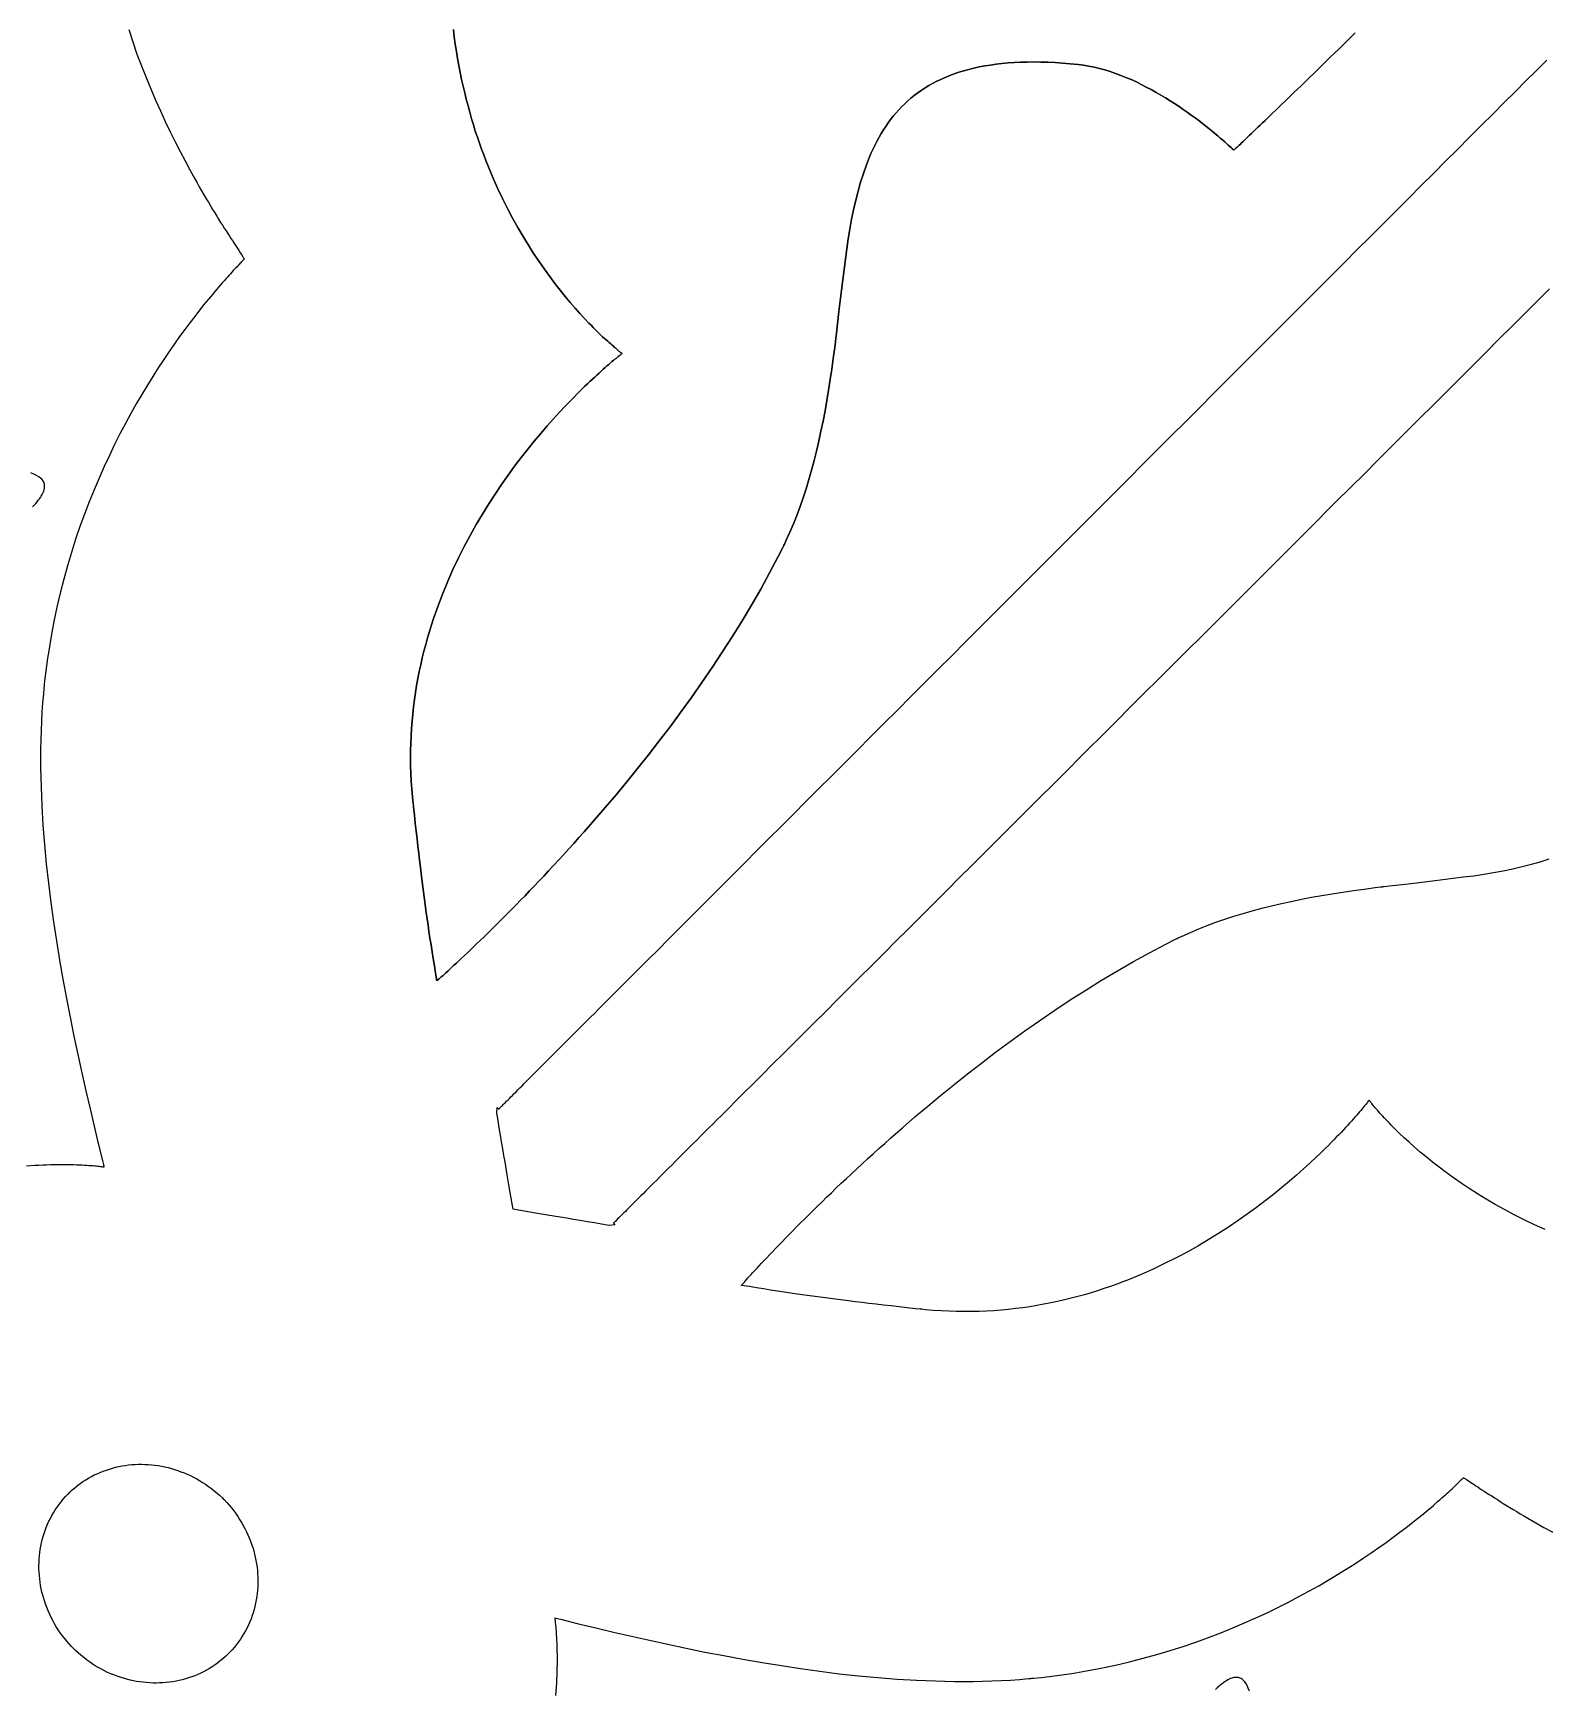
# Model space of a CAD drawing. Extents: x -555 to 555, y -555 to 555.
# Drawn here: x -362.2 to -270.8, y -362.2 to -262.1 of the extents above; entities that cross this region are included whole.
import ezdxf

# ---------------------------------------------------------------- set-up
doc = ezdxf.new("R2010")
doc.units = 0
doc.layers.add('PLAN_1', color=18, linetype='CONTINUOUS')

msp = doc.modelspace()

# ---------------------------------------------------------------- linework, layer by layer
at = {"layer": 'PLAN_1'}
for points in [[(-356.45, -261.84), (-356.2, -262.59), (-355.95, -263.32), (-355.68, -264.04), (-355.4, -264.74), (-355.12, -265.43), (-354.83, -266.11), (-354.53, -266.76), (-354.24, -267.41), (-353.94, -268.03), (-353.64, -268.64), (-353.34, -269.22), (-353.04, -269.79), (-352.75, -270.33), (-352.46, -270.86), (-352.32, -271.11), (-352.18, -271.36), (-352.04, -271.6), (-351.9, -271.84), (-351.77, -272.07), (-351.63, -272.29), (-351.5, -272.51), (-351.38, -272.72), (-351.25, -272.93), (-351.13, -273.13), (-351.01, -273.32), (-350.89, -273.51), (-350.78, -273.68), (-350.67, -273.86), (-350.56, -274.02), (-350.46, -274.18), (-350.36, -274.33), (-350.27, -274.48), (-350.18, -274.61), (-350.1, -274.74), (-350.01, -274.86), (-349.94, -274.98), (-349.87, -275.09), (-349.8, -275.18), (-349.74, -275.28), (-349.69, -275.36), (-349.64, -275.43), (-349.59, -275.5), (-349.56, -275.56), (-349.52, -275.61), (-349.5, -275.65), (-349.48, -275.68), (-349.47, -275.71), (-349.46, -275.72), (-349.46, -275.73), (-349.47, -275.74), (-349.48, -275.75), (-349.5, -275.77), (-349.52, -275.8), (-349.55, -275.82), (-349.59, -275.86), (-349.63, -275.9), (-349.67, -275.95), (-349.72, -276), (-349.78, -276.06), (-349.84, -276.12), (-349.9, -276.19), (-349.97, -276.26), (-350.05, -276.34), (-350.13, -276.42), (-350.21, -276.51), (-350.3, -276.61), (-350.39, -276.71), (-350.48, -276.81), (-350.58, -276.92), (-350.68, -277.04), (-350.79, -277.16), (-350.9, -277.29), (-351.01, -277.42), (-351.13, -277.55), (-351.25, -277.69), (-351.37, -277.84), (-351.63, -278.15), (-351.9, -278.48), (-352.17, -278.82), (-352.46, -279.19), (-352.75, -279.58), (-353.06, -279.98), (-353.37, -280.41), (-353.68, -280.85), (-354, -281.32), (-354.33, -281.8), (-354.66, -282.3), (-354.99, -282.82), (-355.32, -283.35), (-355.65, -283.91), (-355.99, -284.48), (-356.32, -285.07), (-356.65, -285.68), (-356.98, -286.3), (-357.3, -286.95), (-357.62, -287.61), (-357.93, -288.28), (-358.24, -288.97), (-358.54, -289.68), (-358.84, -290.41), (-359.12, -291.15), (-359.4, -291.91), (-359.66, -292.68), (-359.91, -293.47), (-360.15, -294.28), (-360.38, -295.1), (-360.59, -295.93), (-360.79, -296.78), (-360.98, -297.65), (-361.14, -298.53), (-361.29, -299.42), (-361.36, -299.88), (-361.42, -300.33), (-361.48, -300.79), (-361.54, -301.25), (-361.58, -301.72), (-361.59, -301.78), (-361.59, -301.81), (-361.59, -301.83), (-361.6, -301.9), (-361.61, -302.03), (-361.66, -302.58), (-361.7, -303.13), (-361.73, -303.69), (-361.75, -304.25), (-361.77, -304.81), (-361.78, -305.38), (-361.78, -305.94), (-361.78, -306.51), (-361.77, -307.09), (-361.75, -307.66), (-361.73, -308.24), (-361.71, -308.81), (-361.64, -309.97), (-361.55, -311.14), (-361.44, -312.31), (-361.31, -313.48), (-361.16, -314.65), (-361, -315.82), (-360.82, -316.98), (-360.63, -318.15), (-360.43, -319.3), (-360.22, -320.46), (-360, -321.6), (-359.77, -322.73), (-359.53, -323.85), (-359.29, -324.96), (-359.04, -326.05), (-358.79, -327.13), (-358.54, -328.19), (-358.29, -329.24), (-358.04, -330.26), (-357.98, -330.51), (-357.95, -330.64), (-357.95, -330.65), (-357.94, -330.66), (-357.94, -330.66), (-357.94, -330.66), (-357.94, -330.66), (-357.95, -330.66), (-357.98, -330.66), (-358.01, -330.66), (-358.05, -330.65), (-358.1, -330.64), (-358.16, -330.64), (-358.23, -330.63), (-358.31, -330.62), (-358.4, -330.61), (-358.5, -330.6), (-358.61, -330.59), (-358.73, -330.58), (-358.86, -330.58), (-358.99, -330.57), (-359.13, -330.56), (-359.28, -330.55), (-359.44, -330.54), (-359.61, -330.54), (-359.78, -330.53), (-359.96, -330.53), (-360.15, -330.52), (-360.35, -330.52), (-360.55, -330.52), (-360.76, -330.52), (-360.97, -330.53), (-361.19, -330.53), (-361.42, -330.54), (-361.65, -330.55), (-361.89, -330.56), (-362.13, -330.57), (-362.63, -330.61)], [(-282.27, -262.04), (-282.78, -262.54), (-283.27, -263.02), (-283.76, -263.49), (-284.23, -263.95), (-284.68, -264.4), (-285.12, -264.82), (-285.55, -265.24), (-285.76, -265.44), (-285.96, -265.63), (-286.16, -265.82), (-286.35, -266.01), (-286.54, -266.19), (-286.73, -266.37), (-286.91, -266.55), (-287.08, -266.71), (-287.25, -266.88), (-287.42, -267.04), (-287.58, -267.19), (-287.73, -267.34), (-287.88, -267.48), (-288.02, -267.62), (-288.16, -267.75), (-288.3, -267.88), (-288.42, -268), (-288.55, -268.12), (-288.66, -268.23), (-288.77, -268.33), (-288.87, -268.43), (-288.97, -268.53), (-289.06, -268.61), (-289.15, -268.69), (-289.22, -268.77), (-289.29, -268.83), (-289.36, -268.89), (-289.42, -268.95), (-289.47, -269), (-289.51, -269.04), (-289.55, -269.07), (-289.57, -269.1), (-289.6, -269.12), (-289.61, -269.13), (-289.62, -269.14), (-289.62, -269.14), (-289.64, -269.12), (-289.67, -269.09), (-289.72, -269.04), (-289.78, -268.98), (-289.86, -268.91), (-289.95, -268.83), (-290.05, -268.74), (-290.17, -268.63), (-290.3, -268.52), (-290.44, -268.4), (-290.59, -268.27), (-290.76, -268.13), (-290.93, -267.98), (-291.12, -267.83), (-291.31, -267.68), (-291.52, -267.52), (-291.73, -267.35), (-291.96, -267.18), (-292.19, -267.01), (-292.43, -266.84), (-292.68, -266.67), (-292.93, -266.49), (-293.2, -266.32), (-293.47, -266.15), (-293.74, -265.97), (-294.03, -265.8), (-294.31, -265.64), (-294.61, -265.47), (-294.91, -265.32), (-295.21, -265.16), (-295.51, -265.01), (-295.82, -264.87), (-296.14, -264.74), (-296.45, -264.61), (-296.77, -264.49), (-297.09, -264.38), (-297.42, -264.28), (-297.74, -264.19), (-298.06, -264.11), (-298.39, -264.05), (-298.71, -263.99), (-299.04, -263.95), (-299.51, -263.91), (-299.97, -263.87), (-300.42, -263.84), (-300.86, -263.82), (-301.29, -263.81), (-301.7, -263.8), (-302.11, -263.81), (-302.51, -263.82), (-302.89, -263.84), (-303.27, -263.86), (-303.64, -263.9), (-303.99, -263.94), (-304.34, -263.99), (-304.68, -264.04), (-305.01, -264.1), (-305.33, -264.17), (-305.64, -264.25), (-305.94, -264.33), (-306.24, -264.42), (-306.52, -264.52), (-306.8, -264.62), (-307.07, -264.73), (-307.33, -264.85), (-307.58, -264.97), (-307.83, -265.1), (-308.06, -265.23), (-308.29, -265.37), (-308.52, -265.52), (-308.73, -265.67), (-308.94, -265.83), (-309.14, -265.99), (-309.34, -266.16), (-309.52, -266.34), (-309.71, -266.52), (-309.88, -266.7), (-310.05, -266.89), (-310.21, -267.08), (-310.37, -267.28), (-310.52, -267.49), (-310.67, -267.7), (-310.81, -267.91), (-310.94, -268.13), (-311.07, -268.35), (-311.19, -268.58), (-311.31, -268.81), (-311.43, -269.05), (-311.54, -269.29), (-311.64, -269.53), (-311.84, -270.03), (-312.02, -270.55), (-312.19, -271.08), (-312.34, -271.62), (-312.48, -272.17), (-312.61, -272.74), (-312.73, -273.32), (-312.84, -273.91), (-312.93, -274.5), (-313.03, -275.11), (-313.11, -275.73), (-313.19, -276.35), (-313.27, -276.98), (-313.35, -277.61), (-313.5, -278.9), (-313.65, -280.2), (-313.68, -280.52), (-313.69, -280.6), (-313.7, -280.63), (-313.7, -280.64), (-313.7, -280.66), (-313.71, -280.74), (-313.75, -281.07), (-313.84, -281.73), (-313.93, -282.38), (-314.02, -283.02), (-314.12, -283.66), (-314.23, -284.29), (-314.34, -284.91), (-314.46, -285.53), (-314.59, -286.14), (-314.72, -286.74), (-314.85, -287.34), (-315, -287.92), (-315.15, -288.5), (-315.31, -289.06), (-315.48, -289.62), (-315.66, -290.17), (-315.85, -290.7), (-316.04, -291.23), (-316.25, -291.74), (-316.46, -292.24), (-316.68, -292.74), (-316.8, -292.98), (-316.83, -293.04), (-316.84, -293.05), (-316.84, -293.06), (-316.84, -293.07), (-316.86, -293.1), (-316.92, -293.22), (-317.17, -293.72), (-317.69, -294.71), (-318.23, -295.69), (-318.78, -296.66), (-319.36, -297.62), (-319.95, -298.57), (-320.55, -299.51), (-321.16, -300.44), (-321.79, -301.35), (-322.42, -302.26), (-323.07, -303.15), (-323.71, -304.02), (-324.37, -304.88), (-325.02, -305.72), (-325.68, -306.54), (-326.33, -307.35), (-326.98, -308.13), (-327.63, -308.9), (-328.28, -309.65), (-328.91, -310.37), (-329.23, -310.73), (-329.54, -311.08), (-329.85, -311.42), (-330.15, -311.76), (-330.46, -312.09), (-330.76, -312.42), (-331.06, -312.74), (-331.35, -313.05), (-331.64, -313.36), (-331.92, -313.66), (-332.21, -313.95), (-332.48, -314.24), (-332.76, -314.52), (-333.02, -314.79), (-333.29, -315.06), (-333.54, -315.32), (-333.79, -315.57), (-334.04, -315.82), (-334.28, -316.06), (-334.51, -316.29), (-334.74, -316.51), (-334.96, -316.73), (-335.18, -316.94), (-335.39, -317.14), (-335.59, -317.33), (-335.78, -317.52), (-335.97, -317.69), (-336.15, -317.86), (-336.32, -318.02), (-336.48, -318.18), (-336.63, -318.32), (-336.78, -318.45), (-336.92, -318.58), (-337.04, -318.7), (-337.16, -318.81), (-337.27, -318.91), (-337.37, -319), (-337.46, -319.08), (-337.55, -319.15), (-337.62, -319.21), (-337.68, -319.27), (-337.73, -319.31), (-337.76, -319.35), (-337.79, -319.37), (-337.81, -319.39), (-337.82, -319.39), (-337.89, -318.93), (-337.96, -318.49), (-338.03, -318.05), (-338.1, -317.63), (-338.16, -317.22), (-338.23, -316.81), (-338.29, -316.41), (-338.34, -316.02), (-338.46, -315.25), (-338.56, -314.48), (-338.66, -313.71), (-338.76, -312.92), (-338.81, -312.52), (-338.86, -312.1), (-338.91, -311.68), (-338.96, -311.25), (-339.01, -310.8), (-339.06, -310.34), (-339.12, -309.86), (-339.17, -309.37), (-339.23, -308.86), (-339.25, -308.59), (-339.26, -308.56), (-339.26, -308.54), (-339.26, -308.54), (-339.26, -308.52), (-339.26, -308.49), (-339.29, -308.26), (-339.33, -307.79), (-339.36, -307.32), (-339.38, -306.85), (-339.4, -306.39), (-339.4, -305.93), (-339.4, -305.47), (-339.39, -305.02), (-339.37, -304.57), (-339.35, -304.13), (-339.31, -303.68), (-339.27, -303.25), (-339.22, -302.81), (-339.17, -302.38), (-339.11, -301.95), (-339.04, -301.52), (-338.96, -301.1), (-338.88, -300.68), (-338.79, -300.27), (-338.7, -299.86), (-338.6, -299.45), (-338.49, -299.05), (-338.38, -298.65), (-338.26, -298.25), (-338.14, -297.86), (-338.01, -297.47), (-337.88, -297.08), (-337.74, -296.7), (-337.6, -296.32), (-337.46, -295.95), (-337.15, -295.22), (-336.84, -294.5), (-336.5, -293.8), (-336.16, -293.11), (-335.8, -292.44), (-335.44, -291.79), (-335.06, -291.16), (-334.68, -290.54), (-334.29, -289.94), (-333.9, -289.36), (-333.5, -288.8), (-333.11, -288.25), (-332.71, -287.73), (-332.31, -287.22), (-331.92, -286.74), (-331.53, -286.27), (-331.15, -285.82), (-330.77, -285.4), (-330.4, -284.99), (-330.04, -284.61), (-329.86, -284.42), (-329.68, -284.24), (-329.51, -284.07), (-329.35, -283.9), (-329.18, -283.73), (-329.02, -283.57), (-328.86, -283.42), (-328.71, -283.27), (-328.56, -283.13), (-328.41, -282.99), (-328.27, -282.86), (-328.14, -282.74), (-328, -282.62), (-327.88, -282.5), (-327.76, -282.39), (-327.64, -282.29), (-327.53, -282.19), (-327.42, -282.1), (-327.32, -282.01), (-327.23, -281.93), (-327.14, -281.86), (-327.06, -281.79), (-326.98, -281.73), (-326.91, -281.67), (-326.85, -281.62), (-326.79, -281.58), (-326.75, -281.54), (-326.7, -281.51), (-326.67, -281.48), (-326.64, -281.46), (-326.63, -281.44), (-326.61, -281.44), (-326.61, -281.43), (-326.62, -281.43), (-326.63, -281.42), (-326.65, -281.41), (-326.67, -281.39), (-326.7, -281.37), (-326.74, -281.34), (-326.78, -281.31), (-326.82, -281.27), (-326.88, -281.22), (-326.94, -281.18), (-327, -281.12), (-327.07, -281.07), (-327.14, -281), (-327.22, -280.93), (-327.3, -280.86), (-327.39, -280.78), (-327.48, -280.7), (-327.58, -280.61), (-327.68, -280.52), (-327.79, -280.42), (-327.89, -280.32), (-328.01, -280.21), (-328.12, -280.1), (-328.24, -279.98), (-328.36, -279.86), (-328.49, -279.73), (-328.62, -279.6), (-328.89, -279.31), (-329.16, -279.01), (-329.45, -278.69), (-329.75, -278.35), (-330.05, -277.99), (-330.36, -277.6), (-330.67, -277.2), (-330.99, -276.78), (-331.31, -276.34), (-331.63, -275.87), (-331.96, -275.39), (-332.28, -274.88), (-332.6, -274.36), (-332.92, -273.81), (-333.23, -273.25), (-333.54, -272.66), (-333.85, -272.05), (-334.15, -271.43), (-334.43, -270.78), (-334.71, -270.11), (-334.85, -269.77), (-334.98, -269.42), (-335.11, -269.07), (-335.24, -268.71), (-335.36, -268.35), (-335.49, -267.98), (-335.6, -267.61), (-335.72, -267.23), (-335.83, -266.84), (-335.93, -266.45), (-336.04, -266.06), (-336.13, -265.66), (-336.23, -265.26), (-336.32, -264.85), (-336.4, -264.43), (-336.48, -264.01), (-336.56, -263.59), (-336.63, -263.16), (-336.7, -262.72), (-336.76, -262.28), (-336.81, -261.83)], [(-336.81, -261.83), (-336.76, -262.28), (-336.7, -262.72), (-336.63, -263.16), (-336.56, -263.59), (-336.48, -264.01), (-336.4, -264.43), (-336.32, -264.85), (-336.23, -265.26), (-336.13, -265.66), (-336.04, -266.06), (-335.93, -266.45), (-335.83, -266.84), (-335.72, -267.23), (-335.6, -267.61), (-335.49, -267.98), (-335.36, -268.35), (-335.24, -268.71), (-335.11, -269.07), (-334.98, -269.42), (-334.85, -269.77), (-334.71, -270.11), (-334.43, -270.78), (-334.15, -271.43), (-333.85, -272.05), (-333.54, -272.66), (-333.23, -273.25), (-332.92, -273.81), (-332.6, -274.36), (-332.28, -274.88), (-331.96, -275.39), (-331.63, -275.87), (-331.31, -276.34), (-330.99, -276.78), (-330.67, -277.2), (-330.36, -277.6), (-330.05, -277.99), (-329.75, -278.35), (-329.45, -278.69), (-329.16, -279.01), (-328.89, -279.31), (-328.62, -279.6), (-328.49, -279.73), (-328.36, -279.86), (-328.24, -279.98), (-328.12, -280.1), (-328.01, -280.21), (-327.89, -280.32), (-327.79, -280.42), (-327.68, -280.52), (-327.58, -280.61), (-327.48, -280.7), (-327.39, -280.78), (-327.3, -280.86), (-327.22, -280.93), (-327.14, -281), (-327.07, -281.07), (-327, -281.12), (-326.94, -281.18), (-326.88, -281.22), (-326.82, -281.27), (-326.78, -281.31), (-326.74, -281.34), (-326.7, -281.37), (-326.67, -281.39), (-326.65, -281.41), (-326.63, -281.42), (-326.62, -281.43), (-326.61, -281.43), (-326.61, -281.44), (-326.63, -281.44), (-326.64, -281.46), (-326.67, -281.48), (-326.7, -281.51), (-326.75, -281.54), (-326.79, -281.58), (-326.85, -281.62), (-326.91, -281.67), (-326.98, -281.73), (-327.06, -281.79), (-327.14, -281.86), (-327.23, -281.93), (-327.32, -282.01), (-327.42, -282.1), (-327.53, -282.19), (-327.64, -282.29), (-327.76, -282.39), (-327.88, -282.5), (-328, -282.62), (-328.14, -282.74), (-328.27, -282.86), (-328.41, -282.99), (-328.56, -283.13), (-328.71, -283.27), (-328.86, -283.42), (-329.02, -283.57), (-329.18, -283.73), (-329.35, -283.9), (-329.51, -284.07), (-329.68, -284.24), (-329.86, -284.42), (-330.04, -284.61), (-330.4, -284.99), (-330.77, -285.4), (-331.15, -285.82), (-331.53, -286.27), (-331.92, -286.74), (-332.31, -287.22), (-332.71, -287.73), (-333.11, -288.25), (-333.5, -288.8), (-333.9, -289.36), (-334.29, -289.94), (-334.68, -290.54), (-335.06, -291.16), (-335.44, -291.79), (-335.8, -292.44), (-336.16, -293.11), (-336.5, -293.8), (-336.84, -294.5), (-337.15, -295.22), (-337.46, -295.95), (-337.6, -296.32), (-337.74, -296.7), (-337.88, -297.08), (-338.01, -297.47), (-338.14, -297.86), (-338.26, -298.25), (-338.38, -298.65), (-338.49, -299.05), (-338.6, -299.45), (-338.7, -299.86), (-338.79, -300.27), (-338.88, -300.68), (-338.96, -301.1), (-339.04, -301.52), (-339.11, -301.95), (-339.17, -302.38), (-339.22, -302.81), (-339.27, -303.25), (-339.31, -303.68), (-339.35, -304.13), (-339.37, -304.57), (-339.39, -305.02), (-339.4, -305.47), (-339.4, -305.93), (-339.4, -306.39), (-339.38, -306.85), (-339.36, -307.32), (-339.33, -307.79), (-339.29, -308.26), (-339.26, -308.49), (-339.26, -308.52), (-339.26, -308.54), (-339.26, -308.54), (-339.26, -308.56), (-339.25, -308.59), (-339.23, -308.86), (-339.17, -309.37), (-339.12, -309.86), (-339.06, -310.34), (-339.01, -310.8), (-338.96, -311.25), (-338.91, -311.68), (-338.86, -312.1), (-338.81, -312.52), (-338.76, -312.92), (-338.66, -313.71), (-338.56, -314.48), (-338.46, -315.25), (-338.34, -316.02), (-338.29, -316.41), (-338.23, -316.81), (-338.16, -317.22), (-338.1, -317.63), (-338.03, -318.05), (-337.96, -318.49), (-337.89, -318.93), (-337.82, -319.39), (-337.81, -319.39), (-337.79, -319.37), (-337.76, -319.35), (-337.73, -319.31), (-337.68, -319.27), (-337.62, -319.21), (-337.55, -319.15), (-337.46, -319.08), (-337.37, -319), (-337.27, -318.91), (-337.16, -318.81), (-337.04, -318.7), (-336.92, -318.58), (-336.78, -318.45), (-336.63, -318.32), (-336.48, -318.18), (-336.32, -318.02), (-336.15, -317.86), (-335.97, -317.69), (-335.78, -317.52), (-335.59, -317.33), (-335.39, -317.14), (-335.18, -316.94), (-334.96, -316.73), (-334.74, -316.51), (-334.51, -316.29), (-334.28, -316.06), (-334.04, -315.82), (-333.79, -315.57), (-333.54, -315.32), (-333.29, -315.06), (-333.02, -314.79), (-332.76, -314.52), (-332.48, -314.24), (-332.21, -313.95), (-331.92, -313.66), (-331.64, -313.36), (-331.35, -313.05), (-331.06, -312.74), (-330.76, -312.42), (-330.46, -312.09), (-330.15, -311.76), (-329.85, -311.42), (-329.54, -311.08), (-329.23, -310.73), (-328.91, -310.37), (-328.28, -309.65), (-327.63, -308.9), (-326.98, -308.13), (-326.33, -307.35), (-325.68, -306.54), (-325.02, -305.72), (-324.37, -304.88), (-323.71, -304.02), (-323.07, -303.15), (-322.42, -302.26), (-321.79, -301.35), (-321.16, -300.44), (-320.55, -299.51), (-319.95, -298.57), (-319.36, -297.62), (-318.78, -296.66), (-318.23, -295.69), (-317.69, -294.71), (-317.17, -293.72), (-316.92, -293.22), (-316.86, -293.1), (-316.84, -293.07), (-316.84, -293.06), (-316.84, -293.05), (-316.83, -293.04), (-316.8, -292.98), (-316.68, -292.74), (-316.46, -292.24), (-316.25, -291.74), (-316.04, -291.23), (-315.85, -290.7), (-315.66, -290.17), (-315.48, -289.62), (-315.31, -289.06), (-315.15, -288.5), (-315, -287.92), (-314.85, -287.34), (-314.72, -286.74), (-314.59, -286.14), (-314.46, -285.53), (-314.34, -284.91), (-314.23, -284.29), (-314.12, -283.66), (-314.02, -283.02), (-313.93, -282.38), (-313.84, -281.73), (-313.75, -281.07), (-313.71, -280.74), (-313.7, -280.66), (-313.7, -280.64), (-313.7, -280.63), (-313.69, -280.6), (-313.68, -280.52), (-313.65, -280.2), (-313.5, -278.9), (-313.35, -277.61), (-313.27, -276.98), (-313.19, -276.35), (-313.11, -275.73), (-313.03, -275.11), (-312.93, -274.5), (-312.84, -273.91), (-312.73, -273.32), (-312.61, -272.74), (-312.48, -272.17), (-312.34, -271.62), (-312.19, -271.08), (-312.02, -270.55), (-311.84, -270.03), (-311.64, -269.53), (-311.54, -269.29), (-311.43, -269.05), (-311.31, -268.81), (-311.19, -268.58), (-311.07, -268.35), (-310.94, -268.13), (-310.81, -267.91), (-310.67, -267.7), (-310.52, -267.49), (-310.37, -267.28), (-310.21, -267.08), (-310.05, -266.89), (-309.88, -266.7), (-309.71, -266.52), (-309.52, -266.34), (-309.34, -266.16), (-309.14, -265.99), (-308.94, -265.83), (-308.73, -265.67), (-308.52, -265.52), (-308.29, -265.37), (-308.06, -265.23), (-307.83, -265.1), (-307.58, -264.97), (-307.33, -264.85), (-307.07, -264.73), (-306.8, -264.62), (-306.52, -264.52), (-306.24, -264.42), (-305.94, -264.33), (-305.64, -264.25), (-305.33, -264.17), (-305.01, -264.1), (-304.68, -264.04), (-304.34, -263.99), (-303.99, -263.94), (-303.64, -263.9), (-303.27, -263.86), (-302.89, -263.84), (-302.51, -263.82), (-302.11, -263.81), (-301.7, -263.8), (-301.29, -263.81), (-300.86, -263.82), (-300.42, -263.84), (-299.97, -263.87), (-299.51, -263.91), (-299.04, -263.95), (-298.71, -263.99), (-298.39, -264.05), (-298.06, -264.11), (-297.74, -264.19), (-297.42, -264.28), (-297.09, -264.38), (-296.77, -264.49), (-296.45, -264.61), (-296.14, -264.74), (-295.82, -264.87), (-295.51, -265.01), (-295.21, -265.16), (-294.91, -265.32), (-294.61, -265.47), (-294.31, -265.64), (-294.03, -265.8), (-293.74, -265.97), (-293.47, -266.15), (-293.2, -266.32), (-292.93, -266.49), (-292.68, -266.67), (-292.43, -266.84), (-292.19, -267.01), (-291.96, -267.18), (-291.73, -267.35), (-291.52, -267.52), (-291.31, -267.68), (-291.12, -267.83), (-290.93, -267.98), (-290.76, -268.13), (-290.59, -268.27), (-290.44, -268.4), (-290.3, -268.52), (-290.17, -268.63), (-290.05, -268.74), (-289.95, -268.83), (-289.86, -268.91), (-289.78, -268.98), (-289.72, -269.04), (-289.67, -269.09), (-289.64, -269.12), (-289.62, -269.14), (-289.62, -269.14), (-289.61, -269.13), (-289.6, -269.12), (-289.57, -269.1), (-289.55, -269.07), (-289.51, -269.04), (-289.47, -269), (-289.42, -268.95), (-289.36, -268.89), (-289.29, -268.83), (-289.22, -268.77), (-289.15, -268.69), (-289.06, -268.61), (-288.97, -268.53), (-288.87, -268.43), (-288.77, -268.33), (-288.66, -268.23), (-288.55, -268.12), (-288.42, -268), (-288.3, -267.88), (-288.16, -267.75), (-288.02, -267.62), (-287.88, -267.48), (-287.73, -267.34), (-287.58, -267.19), (-287.42, -267.04), (-287.25, -266.88), (-287.08, -266.71), (-286.91, -266.55), (-286.73, -266.37), (-286.54, -266.19), (-286.35, -266.01), (-286.16, -265.82), (-285.96, -265.63), (-285.76, -265.44), (-285.55, -265.24), (-285.12, -264.82), (-284.68, -264.4), (-284.23, -263.95), (-283.76, -263.49), (-283.27, -263.02), (-282.78, -262.54), (-282.27, -262.04)], [(-270.53, -277.53), (-271.28, -278.28), (-272.04, -279.03), (-272.8, -279.8), (-273.58, -280.57), (-274.36, -281.36), (-275.15, -282.15), (-275.95, -282.94), (-276.76, -283.75), (-277.57, -284.56), (-278.39, -285.38), (-279.22, -286.2), (-280.05, -287.03), (-280.88, -287.87), (-281.72, -288.71), (-283.42, -290.4), (-285.12, -292.1), (-286.84, -293.82), (-290.29, -297.26), (-293.74, -300.71), (-295.46, -302.42), (-297.16, -304.13), (-298.86, -305.82), (-299.7, -306.66), (-300.53, -307.49), (-301.36, -308.32), (-302.19, -309.15), (-303.01, -309.96), (-303.82, -310.78), (-304.63, -311.58), (-305.43, -312.38), (-306.22, -313.17), (-307, -313.95), (-307.78, -314.73), (-308.54, -315.49), (-309.3, -316.25), (-310.05, -316.99), (-310.79, -317.73), (-311.51, -318.46), (-312.23, -319.17), (-312.93, -319.87), (-313.62, -320.56), (-314.3, -321.24), (-314.97, -321.91), (-315.63, -322.56), (-316.27, -323.2), (-316.89, -323.83), (-317.51, -324.44), (-318.11, -325.04), (-318.69, -325.62), (-319.26, -326.19), (-319.81, -326.74), (-320.08, -327.01), (-320.34, -327.27), (-320.6, -327.53), (-320.86, -327.79), (-321.11, -328.04), (-321.36, -328.29), (-321.6, -328.53), (-321.84, -328.77), (-322.08, -329.01), (-322.31, -329.24), (-322.53, -329.46), (-322.75, -329.68), (-322.97, -329.9), (-323.18, -330.11), (-323.39, -330.31), (-323.59, -330.52), (-323.78, -330.71), (-323.98, -330.9), (-324.16, -331.09), (-324.34, -331.27), (-324.52, -331.45), (-324.69, -331.62), (-324.86, -331.78), (-325.02, -331.94), (-325.17, -332.1), (-325.32, -332.25), (-325.47, -332.39), (-325.6, -332.53), (-325.74, -332.66), (-325.86, -332.79), (-325.99, -332.91), (-326.1, -333.02), (-326.21, -333.13), (-326.32, -333.24), (-326.41, -333.34), (-326.51, -333.43), (-326.59, -333.51), (-326.67, -333.6), (-326.75, -333.67), (-326.81, -333.74), (-326.88, -333.8), (-326.93, -333.85), (-326.98, -333.9), (-327.02, -333.95), (-327.06, -333.98), (-327.09, -334.01), (-327.11, -334.04), (-327.13, -334.05), (-327.14, -334.06), (-327.05, -334.16), (-327.4, -334.19), (-327.85, -334.11), (-328.29, -334.04), (-328.72, -333.97), (-329.14, -333.9), (-329.55, -333.83), (-329.96, -333.76), (-330.35, -333.69), (-330.74, -333.63), (-331.12, -333.56), (-331.49, -333.5), (-331.85, -333.44), (-332.2, -333.38), (-332.54, -333.32), (-332.88, -333.26), (-333.2, -333.2), (-333.26, -332.88), (-333.32, -332.54), (-333.38, -332.2), (-333.44, -331.85), (-333.5, -331.49), (-333.56, -331.12), (-333.63, -330.74), (-333.69, -330.35), (-333.76, -329.96), (-333.83, -329.55), (-333.9, -329.14), (-333.97, -328.72), (-334.04, -328.29), (-334.11, -327.85), (-334.19, -327.4), (-334.16, -327.05), (-334.06, -327.14), (-334.05, -327.13), (-334.04, -327.11), (-334.01, -327.09), (-333.98, -327.06), (-333.95, -327.02), (-333.9, -326.98), (-333.85, -326.93), (-333.8, -326.88), (-333.74, -326.81), (-333.67, -326.75), (-333.6, -326.67), (-333.51, -326.59), (-333.43, -326.51), (-333.34, -326.41), (-333.24, -326.32), (-333.13, -326.21), (-333.02, -326.1), (-332.91, -325.99), (-332.79, -325.86), (-332.66, -325.74), (-332.53, -325.6), (-332.39, -325.47), (-332.25, -325.32), (-332.1, -325.17), (-331.94, -325.02), (-331.78, -324.86), (-331.62, -324.69), (-331.45, -324.52), (-331.27, -324.34), (-331.09, -324.16), (-330.9, -323.98), (-330.71, -323.78), (-330.52, -323.59), (-330.31, -323.39), (-330.11, -323.18), (-329.9, -322.97), (-329.68, -322.75), (-329.46, -322.53), (-329.24, -322.31), (-329.01, -322.08), (-328.77, -321.84), (-328.53, -321.6), (-328.29, -321.36), (-328.04, -321.11), (-327.79, -320.86), (-327.53, -320.6), (-327.27, -320.34), (-327.01, -320.08), (-326.74, -319.81), (-326.19, -319.26), (-325.62, -318.69), (-325.04, -318.11), (-324.44, -317.51), (-323.83, -316.89), (-323.2, -316.27), (-322.56, -315.63), (-321.91, -314.97), (-321.24, -314.3), (-320.56, -313.62), (-319.87, -312.93), (-319.17, -312.23), (-318.46, -311.51), (-317.73, -310.79), (-316.99, -310.05), (-316.25, -309.3), (-315.49, -308.54), (-314.73, -307.78), (-313.95, -307), (-313.17, -306.22), (-312.38, -305.43), (-311.58, -304.63), (-310.78, -303.82), (-309.96, -303.01), (-309.15, -302.19), (-308.32, -301.36), (-307.49, -300.53), (-306.66, -299.7), (-305.82, -298.86), (-304.13, -297.16), (-302.42, -295.46), (-300.71, -293.74), (-297.26, -290.29), (-293.82, -286.84), (-292.1, -285.12), (-290.4, -283.42), (-288.71, -281.72), (-287.87, -280.88), (-287.03, -280.05), (-286.2, -279.22), (-285.38, -278.39), (-284.56, -277.57), (-283.75, -276.76), (-282.94, -275.95), (-282.15, -275.15), (-281.36, -274.36), (-280.57, -273.58), (-279.8, -272.8), (-279.03, -272.04), (-278.28, -271.28), (-277.53, -270.53), (-276.8, -269.79), (-276.07, -269.07), (-275.36, -268.35), (-274.65, -267.65), (-273.96, -266.96), (-273.28, -266.28), (-272.61, -265.61), (-271.96, -264.95), (-271.32, -264.31), (-270.69, -263.69)], [(-362.26, -290.72), (-362.16, -290.62), (-362.07, -290.51), (-361.99, -290.42), (-361.92, -290.32), (-361.85, -290.23), (-361.79, -290.14), (-361.74, -290.06), (-361.69, -289.97), (-361.65, -289.89), (-361.61, -289.81), (-361.59, -289.74), (-361.56, -289.67), (-361.55, -289.6), (-361.54, -289.53), (-361.54, -289.47), (-361.54, -289.4), (-361.55, -289.34), (-361.56, -289.29), (-361.59, -289.23), (-361.61, -289.18), (-361.64, -289.12), (-361.68, -289.07), (-361.78, -288.98), (-361.89, -288.89), (-362.03, -288.81), (-362.18, -288.74), (-362.36, -288.66)], [(-270.78, -334.43), (-271.43, -334.15), (-272.05, -333.85), (-272.66, -333.54), (-273.25, -333.23), (-273.81, -332.92), (-274.36, -332.6), (-274.88, -332.28), (-275.39, -331.96), (-275.87, -331.63), (-276.34, -331.31), (-276.78, -330.99), (-277.2, -330.67), (-277.6, -330.36), (-277.99, -330.05), (-278.35, -329.75), (-278.69, -329.45), (-279.01, -329.16), (-279.31, -328.89), (-279.6, -328.62), (-279.73, -328.49), (-279.86, -328.36), (-279.98, -328.24), (-280.1, -328.12), (-280.21, -328.01), (-280.32, -327.89), (-280.42, -327.79), (-280.52, -327.68), (-280.61, -327.58), (-280.7, -327.48), (-280.78, -327.39), (-280.86, -327.3), (-280.93, -327.22), (-281, -327.14), (-281.07, -327.07), (-281.12, -327), (-281.18, -326.94), (-281.22, -326.88), (-281.27, -326.82), (-281.31, -326.78), (-281.34, -326.74), (-281.37, -326.7), (-281.39, -326.67), (-281.41, -326.65), (-281.42, -326.63), (-281.43, -326.62), (-281.43, -326.61), (-281.44, -326.61), (-281.44, -326.63), (-281.46, -326.64), (-281.48, -326.67), (-281.51, -326.7), (-281.54, -326.75), (-281.58, -326.79), (-281.62, -326.85), (-281.67, -326.91), (-281.73, -326.98), (-281.79, -327.06), (-281.86, -327.14), (-281.93, -327.23), (-282.01, -327.32), (-282.1, -327.42), (-282.19, -327.53), (-282.29, -327.64), (-282.39, -327.76), (-282.5, -327.88), (-282.62, -328), (-282.74, -328.14), (-282.86, -328.27), (-282.99, -328.41), (-283.13, -328.56), (-283.27, -328.71), (-283.42, -328.86), (-283.57, -329.02), (-283.73, -329.18), (-283.9, -329.35), (-284.07, -329.51), (-284.24, -329.68), (-284.42, -329.86), (-284.61, -330.04), (-284.99, -330.4), (-285.4, -330.77), (-285.82, -331.15), (-286.27, -331.53), (-286.74, -331.92), (-287.22, -332.31), (-287.73, -332.71), (-288.25, -333.11), (-288.8, -333.5), (-289.36, -333.9), (-289.94, -334.29), (-290.54, -334.68), (-291.16, -335.06), (-291.79, -335.44), (-292.44, -335.8), (-293.11, -336.16), (-293.8, -336.5), (-294.5, -336.84), (-295.22, -337.15), (-295.95, -337.46), (-296.32, -337.6), (-296.7, -337.74), (-297.08, -337.88), (-297.47, -338.01), (-297.86, -338.14), (-298.25, -338.26), (-298.65, -338.38), (-299.05, -338.49), (-299.45, -338.6), (-299.86, -338.7), (-300.27, -338.79), (-300.68, -338.88), (-301.1, -338.96), (-301.52, -339.04), (-301.95, -339.11), (-302.38, -339.17), (-302.81, -339.22), (-303.25, -339.27), (-303.68, -339.31), (-304.13, -339.35), (-304.57, -339.37), (-305.02, -339.39), (-305.47, -339.4), (-305.93, -339.4), (-306.39, -339.4), (-306.85, -339.38), (-307.32, -339.36), (-307.79, -339.33), (-308.26, -339.29), (-308.49, -339.26), (-308.52, -339.26), (-308.54, -339.26), (-308.54, -339.26), (-308.56, -339.26), (-308.59, -339.25), (-308.86, -339.23), (-309.37, -339.17), (-309.86, -339.12), (-310.34, -339.06), (-310.8, -339.01), (-311.25, -338.96), (-311.68, -338.91), (-312.1, -338.86), (-312.52, -338.81), (-312.92, -338.76), (-313.71, -338.66), (-314.48, -338.56), (-315.25, -338.46), (-316.02, -338.34), (-316.41, -338.29), (-316.81, -338.23), (-317.22, -338.16), (-317.63, -338.1), (-318.05, -338.03), (-318.49, -337.96), (-318.93, -337.89), (-319.39, -337.82), (-319.39, -337.81), (-319.37, -337.79), (-319.35, -337.76), (-319.31, -337.73), (-319.27, -337.68), (-319.21, -337.62), (-319.15, -337.55), (-319.08, -337.46), (-319, -337.37), (-318.91, -337.27), (-318.81, -337.16), (-318.7, -337.04), (-318.58, -336.92), (-318.45, -336.78), (-318.32, -336.63), (-318.18, -336.48), (-318.02, -336.32), (-317.86, -336.15), (-317.69, -335.97), (-317.52, -335.78), (-317.33, -335.59), (-317.14, -335.39), (-316.94, -335.18), (-316.73, -334.96), (-316.51, -334.74), (-316.29, -334.51), (-316.06, -334.28), (-315.82, -334.04), (-315.57, -333.79), (-315.32, -333.54), (-315.06, -333.29), (-314.79, -333.02), (-314.52, -332.76), (-314.24, -332.48), (-313.95, -332.21), (-313.66, -331.92), (-313.36, -331.64), (-313.05, -331.35), (-312.74, -331.06), (-312.42, -330.76), (-312.09, -330.46), (-311.76, -330.15), (-311.42, -329.85), (-311.08, -329.54), (-310.73, -329.23), (-310.37, -328.91), (-309.65, -328.28), (-308.9, -327.63), (-308.13, -326.98), (-307.35, -326.33), (-306.54, -325.68), (-305.72, -325.02), (-304.88, -324.37), (-304.02, -323.71), (-303.15, -323.07), (-302.26, -322.42), (-301.35, -321.79), (-300.44, -321.16), (-299.51, -320.55), (-298.57, -319.95), (-297.62, -319.36), (-296.66, -318.78), (-295.69, -318.23), (-294.71, -317.69), (-293.72, -317.17), (-293.22, -316.92), (-293.1, -316.86), (-293.07, -316.84), (-293.06, -316.84), (-293.05, -316.84), (-293.04, -316.83), (-292.98, -316.8), (-292.74, -316.68), (-292.24, -316.46), (-291.74, -316.25), (-291.23, -316.04), (-290.7, -315.85), (-290.17, -315.66), (-289.62, -315.48), (-289.06, -315.31), (-288.5, -315.15), (-287.92, -315), (-287.34, -314.85), (-286.74, -314.72), (-286.14, -314.59), (-285.53, -314.46), (-284.91, -314.34), (-284.29, -314.23), (-283.66, -314.12), (-283.02, -314.02), (-282.38, -313.93), (-281.73, -313.84), (-281.07, -313.75), (-280.74, -313.71), (-280.66, -313.7), (-280.64, -313.7), (-280.63, -313.7), (-280.6, -313.69), (-280.52, -313.68), (-280.2, -313.65), (-278.9, -313.5), (-277.61, -313.35), (-276.98, -313.27), (-276.35, -313.19), (-275.73, -313.11), (-275.11, -313.03), (-274.5, -312.93), (-273.91, -312.84), (-273.32, -312.73), (-272.74, -312.61), (-272.17, -312.48), (-271.62, -312.34), (-271.08, -312.19), (-270.55, -312.02)], [(-330.61, -362.63), (-330.57, -362.13), (-330.56, -361.89), (-330.55, -361.65), (-330.54, -361.42), (-330.53, -361.19), (-330.53, -360.97), (-330.52, -360.76), (-330.52, -360.55), (-330.52, -360.35), (-330.52, -360.15), (-330.53, -359.96), (-330.53, -359.78), (-330.54, -359.61), (-330.54, -359.44), (-330.55, -359.28), (-330.56, -359.13), (-330.57, -358.99), (-330.58, -358.86), (-330.58, -358.73), (-330.59, -358.61), (-330.6, -358.5), (-330.61, -358.4), (-330.62, -358.31), (-330.63, -358.23), (-330.64, -358.16), (-330.64, -358.1), (-330.65, -358.05), (-330.66, -358.01), (-330.66, -357.98), (-330.66, -357.95), (-330.66, -357.94), (-330.66, -357.94), (-330.66, -357.94), (-330.66, -357.94), (-330.65, -357.95), (-330.64, -357.95), (-330.51, -357.98), (-330.26, -358.04), (-329.24, -358.29), (-328.19, -358.54), (-327.13, -358.79), (-326.05, -359.04), (-324.96, -359.29), (-323.85, -359.53), (-322.73, -359.77), (-321.6, -360), (-320.46, -360.22), (-319.3, -360.43), (-318.15, -360.63), (-316.98, -360.82), (-315.82, -361), (-314.65, -361.16), (-313.48, -361.31), (-312.31, -361.44), (-311.14, -361.55), (-309.97, -361.64), (-308.81, -361.71), (-308.24, -361.73), (-307.66, -361.75), (-307.09, -361.77), (-306.51, -361.78), (-305.94, -361.78), (-305.38, -361.78), (-304.81, -361.77), (-304.25, -361.75), (-303.69, -361.73), (-303.13, -361.7), (-302.58, -361.66), (-302.03, -361.61), (-301.9, -361.6), (-301.83, -361.59), (-301.81, -361.59), (-301.78, -361.59), (-301.72, -361.58), (-301.25, -361.54), (-300.79, -361.48), (-300.33, -361.42), (-299.88, -361.36), (-299.42, -361.29), (-298.53, -361.14), (-297.65, -360.98), (-296.78, -360.79), (-295.93, -360.59), (-295.1, -360.38), (-294.28, -360.15), (-293.47, -359.91), (-292.68, -359.66), (-291.91, -359.4), (-291.15, -359.12), (-290.41, -358.84), (-289.68, -358.54), (-288.97, -358.24), (-288.28, -357.93), (-287.61, -357.62), (-286.95, -357.3), (-286.3, -356.98), (-285.68, -356.65), (-285.07, -356.32), (-284.48, -355.99), (-283.91, -355.65), (-283.35, -355.32), (-282.82, -354.99), (-282.3, -354.66), (-281.8, -354.33), (-281.32, -354), (-280.85, -353.68), (-280.41, -353.37), (-279.98, -353.06), (-279.58, -352.75), (-279.19, -352.46), (-278.82, -352.17), (-278.48, -351.9), (-278.15, -351.63), (-277.84, -351.37), (-277.69, -351.25), (-277.55, -351.13), (-277.42, -351.01), (-277.29, -350.9), (-277.16, -350.79), (-277.04, -350.68), (-276.92, -350.58), (-276.81, -350.48), (-276.71, -350.39), (-276.61, -350.3), (-276.51, -350.21), (-276.42, -350.13), (-276.34, -350.05), (-276.26, -349.97), (-276.19, -349.9), (-276.12, -349.84), (-276.06, -349.78), (-276, -349.72), (-275.95, -349.67), (-275.9, -349.63), (-275.86, -349.59), (-275.82, -349.55), (-275.8, -349.52), (-275.77, -349.5), (-275.75, -349.48), (-275.74, -349.47), (-275.73, -349.46), (-275.72, -349.46), (-275.71, -349.47), (-275.68, -349.48), (-275.65, -349.5), (-275.61, -349.52), (-275.56, -349.56), (-275.5, -349.59), (-275.43, -349.64), (-275.36, -349.69), (-275.28, -349.74), (-275.18, -349.8), (-275.09, -349.87), (-274.98, -349.94), (-274.86, -350.01), (-274.74, -350.1), (-274.61, -350.18), (-274.48, -350.27), (-274.33, -350.36), (-274.18, -350.46), (-274.02, -350.56), (-273.86, -350.67), (-273.68, -350.78), (-273.51, -350.89), (-273.32, -351.01), (-273.13, -351.13), (-272.93, -351.25), (-272.72, -351.38), (-272.51, -351.5), (-272.29, -351.63), (-272.07, -351.77), (-271.84, -351.9), (-271.6, -352.04), (-271.36, -352.18), (-271.11, -352.32), (-270.86, -352.46), (-270.33, -352.75)], [(-288.66, -362.36), (-288.74, -362.18), (-288.81, -362.03), (-288.89, -361.89), (-288.98, -361.78), (-289.07, -361.68), (-289.12, -361.64), (-289.18, -361.61), (-289.23, -361.59), (-289.29, -361.56), (-289.34, -361.55), (-289.4, -361.54), (-289.47, -361.54), (-289.53, -361.54), (-289.6, -361.55), (-289.67, -361.56), (-289.74, -361.59), (-289.81, -361.61), (-289.89, -361.65), (-289.97, -361.69), (-290.06, -361.74), (-290.14, -361.79), (-290.23, -361.85), (-290.32, -361.92), (-290.42, -361.99), (-290.51, -362.07), (-290.62, -362.16), (-290.72, -362.26)]]:
    msp.add_lwpolyline(points, dxfattribs=at)
msp.add_lwpolyline([(-359.79, -359.79), (-359.91, -359.67), (-360.05, -359.51), (-360.2, -359.34), (-360.34, -359.17), (-360.47, -359), (-360.59, -358.83), (-360.71, -358.65), (-360.83, -358.47), (-360.94, -358.29), (-361.04, -358.1), (-361.13, -357.92), (-361.23, -357.73), (-361.31, -357.54), (-361.39, -357.35), (-361.46, -357.15), (-361.53, -356.96), (-361.59, -356.76), (-361.65, -356.57), (-361.7, -356.37), (-361.74, -356.17), (-361.78, -355.97), (-361.81, -355.77), (-361.83, -355.57), (-361.85, -355.37), (-361.87, -355.17), (-361.88, -354.97), (-361.88, -354.77), (-361.87, -354.58), (-361.86, -354.38), (-361.85, -354.18), (-361.83, -353.98), (-361.8, -353.79), (-361.76, -353.59), (-361.73, -353.4), (-361.68, -353.21), (-361.63, -353.02), (-361.57, -352.83), (-361.51, -352.64), (-361.44, -352.46), (-361.36, -352.27), (-361.28, -352.09), (-361.19, -351.92), (-361.1, -351.74), (-361, -351.57), (-360.89, -351.4), (-360.78, -351.23), (-360.66, -351.07), (-360.54, -350.91), (-360.41, -350.75), (-360.27, -350.6), (-360.13, -350.45), (-360.11, -350.43), (-360.1, -350.42), (-360.08, -350.41), (-360.01, -350.33), (-359.86, -350.19), (-359.7, -350.06), (-359.55, -349.93), (-359.39, -349.81), (-359.22, -349.69), (-359.05, -349.59), (-358.88, -349.48), (-358.71, -349.38), (-358.53, -349.29), (-358.35, -349.21), (-358.17, -349.13), (-357.99, -349.05), (-357.8, -348.99), (-357.62, -348.93), (-357.43, -348.87), (-357.24, -348.82), (-357.04, -348.78), (-356.85, -348.74), (-356.65, -348.71), (-356.46, -348.68), (-356.26, -348.66), (-356.06, -348.65), (-355.86, -348.64), (-355.67, -348.64), (-355.47, -348.65), (-355.27, -348.66), (-355.07, -348.67), (-354.87, -348.69), (-354.67, -348.72), (-354.47, -348.76), (-354.27, -348.8), (-354.07, -348.84), (-353.87, -348.89), (-353.68, -348.95), (-353.48, -349.02), (-353.29, -349.09), (-353.1, -349.16), (-352.91, -349.24), (-352.72, -349.33), (-352.53, -349.42), (-352.34, -349.52), (-352.16, -349.63), (-351.98, -349.74), (-351.8, -349.85), (-351.62, -349.98), (-351.45, -350.1), (-351.28, -350.24), (-351.11, -350.38), (-350.95, -350.52), (-350.78, -350.67), (-350.73, -350.73), (-350.67, -350.78), (-350.52, -350.95), (-350.38, -351.11), (-350.24, -351.28), (-350.1, -351.45), (-349.98, -351.62), (-349.85, -351.8), (-349.74, -351.98), (-349.63, -352.16), (-349.52, -352.34), (-349.42, -352.53), (-349.33, -352.72), (-349.24, -352.91), (-349.16, -353.1), (-349.09, -353.29), (-349.02, -353.48), (-348.95, -353.68), (-348.89, -353.87), (-348.84, -354.07), (-348.8, -354.27), (-348.76, -354.47), (-348.72, -354.67), (-348.69, -354.87), (-348.67, -355.07), (-348.66, -355.27), (-348.65, -355.47), (-348.64, -355.67), (-348.64, -355.86), (-348.65, -356.06), (-348.66, -356.26), (-348.68, -356.46), (-348.71, -356.65), (-348.74, -356.85), (-348.78, -357.04), (-348.82, -357.24), (-348.87, -357.43), (-348.93, -357.62), (-348.99, -357.8), (-349.05, -357.99), (-349.13, -358.17), (-349.21, -358.35), (-349.29, -358.53), (-349.38, -358.71), (-349.48, -358.88), (-349.59, -359.05), (-349.69, -359.22), (-349.81, -359.39), (-349.93, -359.55), (-350.06, -359.7), (-350.19, -359.86), (-350.33, -360.01), (-350.41, -360.08), (-350.42, -360.1), (-350.43, -360.11), (-350.45, -360.13), (-350.6, -360.27), (-350.75, -360.41), (-350.91, -360.54), (-351.07, -360.66), (-351.23, -360.78), (-351.4, -360.89), (-351.57, -361), (-351.74, -361.1), (-351.92, -361.19), (-352.09, -361.28), (-352.27, -361.36), (-352.46, -361.44), (-352.64, -361.51), (-352.83, -361.57), (-353.02, -361.63), (-353.21, -361.68), (-353.4, -361.73), (-353.59, -361.76), (-353.79, -361.8), (-353.98, -361.83), (-354.18, -361.85), (-354.38, -361.86), (-354.58, -361.87), (-354.77, -361.88), (-354.97, -361.88), (-355.17, -361.87), (-355.37, -361.85), (-355.57, -361.83), (-355.77, -361.81), (-355.97, -361.78), (-356.17, -361.74), (-356.37, -361.7), (-356.57, -361.65), (-356.76, -361.59), (-356.96, -361.53), (-357.15, -361.46), (-357.35, -361.39), (-357.54, -361.31), (-357.73, -361.23), (-357.92, -361.13), (-358.1, -361.04), (-358.29, -360.94), (-358.47, -360.83), (-358.65, -360.71), (-358.83, -360.59), (-359, -360.47), (-359.17, -360.34), (-359.34, -360.2), (-359.51, -360.05), (-359.67, -359.91)], close=True, dxfattribs=at)

doc.saveas('drawing.dxf')
